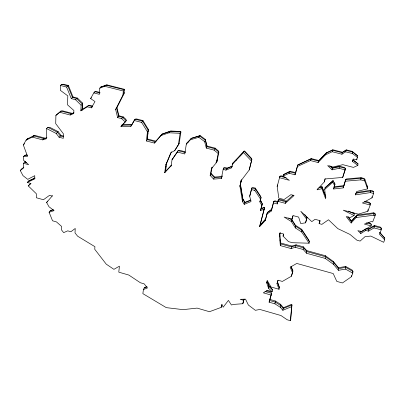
<?xml version="1.0" encoding="UTF-8"?>
<svg xmlns="http://www.w3.org/2000/svg" width="405" height="405" viewBox="0 0 405 405"><rect width="100%" height="100%" fill="white"/><g stroke="black" fill="none" stroke-linecap="round" stroke-linejoin="round"><path stroke-width="0.61" d="M63.377 136.024L60.988 135.391L58.102 131.595L49.769 127.322L47.81 127.307L46.59 128.557L46.453 138.723L42.717 139.882L32.258 137.093L26.082 140.16L23.328 144.929L27.53 156.37L23.45 156.649L23.49 160.223L28.644 164.683L23.525 163.286L23.571 167.69L20.25 170.48L22.979 175.618L27.732 179.354L34.754 175.674L34.749 178.853L27.231 182.463L30.988 183.5L28.234 185.87L36.369 193.777L36.359 197.761L43.441 199.736L49.557 195.316L52.235 196.055M73.73 113.035L72.687 113.471L62.436 110.808L60.937 111.076L55.9 115.359L55.713 123.631L63.443 133.858L63.307 138.343L59.079 137.224L56.244 133.503L46.59 128.557M82.478 103.022L82.134 110.084L82.478 103.022L77.431 98.086L73.022 96.957L68.379 85.47L63.681 84.275L61.671 84.316L60.441 85.475L60.315 90.31L67.812 95.869L67.508 104.819L73.887 110.489L73.766 113.516L70.171 115.015L59.737 112.301L55.9 115.359M171.634 165.169L164.698 172.758L165.832 164.714L170.88 152.655L174.692 150.665L179.172 143.466L180.913 131.974L180.64 131.483L170.996 131.023L162.096 134.121L154.487 143.087L146.382 140.97L147.288 139.634L148.326 129.357L142.97 120.594L136.51 118.928L135.067 119.186L130.825 126.335L120.943 126.451L125.251 121.945L121.642 118.65L117.627 117.612L115.627 109.446L122.973 94.962L123.322 91.003L124.35 89.799L124.36 89.282L106.996 84.903L100.88 86.979L99.777 88.163L99.377 94.324L93.798 92.902L90.619 98.562L94.998 101.544L91.409 107.851L87.328 106.799L80.848 110.823L81.116 105.199L82.261 103.984L76.626 98.481L72.465 97.413L67.797 85.875L61.671 84.316M360.987 231.331L360.825 233.548L365.745 230.42L368.479 231.149L373.992 227.909L381.232 229.837L379.47 234.272L384.689 239.8L383.672 242.296L370.818 236.074L365.077 236.626L360.101 241.076L356.962 240.231L350.001 234.444L337.805 228.623L328.49 219.763L321.899 224.35L319.12 223.606L319.793 220.801M384.689 239.8L384.75 238.094L379.86 232.47M280.326 242.909L291.904 246.083L296.045 244.843L303.32 246.832L306.767 250.624L325.326 255.712L333.335 261.483L338.479 267.725L345.754 266.48L345.521 269.107L352.775 273.157L351.403 276.742L342.433 282.968L336.798 281.399L333.219 273.557L296.754 263.442L290.157 267.254L292.516 272.636L291.397 276.23L282.346 281.434L278.053 280.225L277 283.778L279.025 289.266L271.041 287.003L267.325 280.675L266.692 282.903L268.561 288.314L272.19 291.666L272.606 289.965L270.55 286.988L268.667 285.242L267.092 280.675M381.232 229.837L381.308 228.157L380.173 227.028L374.377 225.489L368.904 228.719L368.479 231.149M352.583 212.326L354.228 213.891L354.056 215.526L349.991 217.606L346.224 216.604L351.16 223.008L351.469 221.145L357.033 215.025L373.84 212.807L373.704 215.222L375.136 215.602L372.706 221.91L371.289 221.535L364.384 224.092L371.172 225.904L371.284 224.233L369.33 222.897L368.12 222.573M269.548 299.356L275.415 301.031L274.954 303.851L280.402 307.339L282.852 310.281L291.605 306.651L291.959 304.914L291.377 304.393L283.384 307.719L282.852 310.281M373.992 227.909L374.377 225.489M375.136 215.602L375.233 213.951L373.84 212.807M354.056 215.526L343.288 210.175L358.324 214.159L367.856 211.263L370.2 205.016L362.409 202.971L371.998 197.837L373.633 193.458L373.739 191.854L372.605 190.861L370.489 190.315L356.294 192.496M124.097 92.218L123.996 93.747L116.655 108.201L115.627 109.446M371.998 197.837L372.074 196.759M370.2 205.016L370.317 203.391L369.208 202.353L365.118 201.285M355.605 193.792L355.494 194.856L370.317 192.598L370.489 190.315M367.856 211.263L367.983 209.623M146.737 286.467L144.2 287.965L143.421 289.555L142.869 293.645L166.288 307.638L183.095 309.643L197.088 308.104L209.461 311.713L221.155 307.4L221.839 304.489L223.185 307.182L228.415 300.399L231.432 305.005L233.523 304.413L242.818 303.73L243.709 300.323L240.2 299.315L245.526 299.163L248.366 305.026L255.383 310.316L259.868 309.445L280.954 315.525L287.16 319.758L290.512 320.725L291.605 306.651M365.745 230.42L365.877 228.744L368.601 229.473L374.093 226.233L381.308 228.157L380.877 229.24M290.512 320.725L291.959 304.914L283.227 308.544L280.786 305.613L275.359 302.13L269.522 300.464L271.608 293.362L271.036 292.106L266.45 290.8M355.494 194.856L356.699 191.459L367.548 188.857L367.674 187.267L364.844 179.309L364.181 178.483L361.012 177.663L346.538 178.934L345.576 179.648L343.101 187.915L333.674 188.983L333.841 187.94M361.012 177.663L360.804 179.871L345.369 181.207L343.101 187.915M124.36 89.282L123.996 93.747L122.973 94.962M367.548 188.857L364.708 180.878L364.844 179.309L360.956 178.306L345.576 179.648L345.369 181.207M352.775 273.157L352.942 271.416L352.056 269.998L345.754 266.48M351.403 276.742L351.515 275.577M351.16 223.008L356.162 217.515L356.324 215.875L357.033 215.025M319.474 187.191L321.874 186.639L322.218 187.135L321.924 188.695L317.166 189.778L324.283 181.906L325.215 178.954L342.701 177.425L345.217 169.892L339.081 168.318L332.095 169.827L327.665 165.635L332.996 167.007L342.817 164.673L353.474 167.402L357.848 165.392L358.015 163.863L353.13 159.828M357.848 165.392L352.497 161.458L353.342 158.973L356.729 159.833L356.84 158.826M356.729 159.833L357.716 155.935L352.299 151.394L346.265 149.87L342.584 152.255L342.159 152.726L341.931 154.214L332.186 151.733L325.367 154.928L318.112 162.537L310.458 160.572L297.371 166.495L295.032 174.808L289.18 173.284L283.039 176.119L289.383 180.301L279.501 177.714L279.941 176.21L281.065 175.785L284.032 176.56M146.382 140.97L147.45 131.878L148.357 130.557L142.585 121.125L135.067 119.186L130.825 126.335M170.996 131.023L162.096 134.121L155.363 141.74L147.288 139.634L147.481 136.525M147.623 135.331L147.906 132.941M148.043 131.746L148.326 129.357M352.497 161.458L352.684 159.945L358.015 163.863M345.521 269.107L338.428 270.312L338.479 267.725M357.544 157.444L352.431 153.535L352.618 152.037L352.299 151.394M338.428 270.312L333.548 264.394L333.781 262.683L333.335 261.483M345.217 169.892L345.43 168.364L344.412 167.473L339.537 166.222L332.292 167.797L330.505 166.106M165.412 170.125L165.584 168.915M165.837 167.103L166.01 165.893M166.263 164.081L166.435 162.876M164.698 172.758L165.523 171.34L166.657 163.311L171.457 151.85M342.701 177.425L345.43 168.364L339.314 166.794L332.353 168.308L329.705 165.802M341.931 154.214L345.642 151.809L346.265 149.87M171.097 166.106L172.029 159.737L178.144 150.65L179.369 150.26L185.252 151.799M178.372 144.833L180.109 133.316L180.913 131.974L169.938 131.448L169.098 132.779L161.231 135.452M180.458 132.698L180.64 131.483M339.081 168.318L339.537 166.222M333.548 264.394L325.23 258.41L325.326 255.712M221.743 177.532L221.317 178.509L213.653 179.101L210.154 175.446L211.461 168.607L216.412 162.638L218.184 153.52L214.134 150.123L206.322 148.098L207.031 146.706L206.975 146.023L205.214 139.315L200.136 135.579L191.211 138.399L187.105 142.762L186.33 144.129L184.761 153.971L177.344 152.032L172.029 159.737M333.674 188.983L334.986 184.179L334.201 182.741M334.743 185.738L332.794 182.265L333.037 180.67L325.012 187.869L324.729 189.429L325.64 198.84L321.924 188.695M332.095 169.827L332.292 167.797M332.186 151.733L332.829 149.779L342.584 152.255M324.283 181.906L324.476 180.873M241.34 179.876L239.942 186.305L242.499 201.644L244.24 204.333L250.999 201.594L249.703 196.248L251.839 187.996L253.049 187.53L255.287 188.123L260.577 196.192L261.048 197.605L259.863 201.887L261.822 205.482L260.536 210.529L264.136 209.172L264.617 207.613L263.807 207.466L261.255 208.433M241.253 180.473L239.942 186.305L241.415 179.982M210.154 175.446L210.833 173.993L212.134 167.169L211.461 168.607M283.48 234.485L283.07 236.105L288.502 241.633L292.466 242.716L309.091 243.197L309.41 241.542L308.23 239.198L301.644 229.265L295.427 225.251L291.423 218.897L291.732 219.956L295.756 226.339L301.988 230.359L309.41 241.542M325.367 154.928L325.655 153.444L326.572 152.715L332.829 149.779M325.23 258.41L306.641 253.302L306.767 250.624M317.368 188.745L317.166 189.778L317.758 189.626M221.317 178.509L223.17 169.376L223.808 167.928L225.139 167.543L227.316 168.115L232.384 166.07M222.203 175.826L221.955 177.041L214.316 177.638L210.833 173.993M223.56 169.143L223.808 167.928L226.557 168.652L232.121 166.409M306.641 253.302L303.163 249.49L303.32 246.832M309.091 243.197L301.639 231.989L295.387 227.954L291.347 221.555L284.123 217.055L292.04 219.186L293.088 215.597L298.637 217.085L300.697 223.575L305.567 222.826L307.005 217.637L306.57 216.66M305.567 222.826L307.005 217.637L304.813 214.66M318.112 162.537L318.421 161.043L325.655 153.444L332.449 150.26L342.159 152.726L345.855 150.326L352.618 152.037L357.716 155.935M223.17 169.376L225.929 170.105L231.508 167.857L232.814 163.139L244.058 151.111L244.666 151.045L251.389 158.259L251.859 159.474L249.227 169.938L240.96 180.863M232.465 164.774L232.814 163.139M292.516 272.636L292.881 270.945L291.109 266.48M301.639 231.989L301.988 230.359L301.644 229.265M291.397 276.23L292.881 270.945L290.998 266.652M280.159 232.47L279.445 235.118L280.336 245.607L291.074 248.559L295.24 247.313L296.045 244.843M280.402 307.339L280.786 305.613L280.574 304.337L275.415 301.031M291.074 248.559L291.904 246.083M310.458 160.572L311.258 158.578L319.084 160.582L326.572 152.715M295.387 227.954L295.756 226.339L295.427 225.251M249.227 169.938L251.859 159.474L244.058 151.111L243.476 152.538L232.202 164.582M279.025 289.266L279.42 287.56L277.349 281.531M221.986 304.555L221.155 307.4M292.04 219.186L292.947 215.799M277 283.778L277.931 280.306M291.347 221.555L291.732 219.956L288.649 218.032M274.954 303.851L269.102 302.176L269.522 300.464M269.102 302.176L271.608 293.362L264.956 291.468M259.863 201.887L261.048 197.605L255.352 188.927L255.287 188.123M280.336 245.607L280.751 243.972L279.865 233.498M260.536 210.529L262.313 203.933L260.182 199.407M268.561 288.314L268.991 286.618L268.667 285.242M271.958 209.137L267.376 212.544L265.209 220.578L259.64 226.618L264.136 209.172M259.64 226.618L264.617 207.613L261.033 208.97M266.692 282.903L267.133 281.217L268.991 286.618L272.606 289.965M295.032 174.808L297.756 165.002L311.258 158.578M297.371 166.495L297.756 165.002L310.802 159.089L318.421 161.043L319.084 160.582M242.818 303.73L244.058 299.204M265.209 220.578L267.376 212.544L271.659 209.501L273.831 201.341L274.949 200.829L278.23 201.705M285.338 203.325L285.748 201.761L286.467 201.148L279.475 199.29L278.372 199.802L277.936 201.351L285.338 203.325L294.07 195.499L290.922 194.668L284.052 199.549L278.802 198.151L277.177 186.442L279.941 176.21L286.315 177.876M266.905 214.113L271.198 211.071L273.831 201.341L277.678 202.368L277.238 203.928L273.38 202.895M277.238 203.928L278.372 199.802L285.748 201.761L293.083 195.18M289.18 173.284L289.59 171.781L290.137 171.229L295.913 172.732M279.445 235.118L280.032 233.052L283.667 234.044L283.07 236.105M283.039 176.119L283.475 174.616L290.137 171.229M271.198 211.071L271.659 209.501M243.709 300.323L244.038 299.199M277.177 186.442L277.627 184.923M324.572 180.362L325.129 178.595M261.822 205.482L262.313 203.933L260.359 200.348M319.12 223.606L320.077 220.654L315.055 219.313L311.779 221.631L300.793 211.283L306.671 219.242M334.454 185.799L333.923 187.419L343.313 186.346M260.552 199.144L254.831 190.441L255.352 188.927L251.839 187.996L249.703 196.248M244.24 204.333L245 202.333L250.735 200.004M242.499 201.644L243.051 200.116L240.514 184.812M369.892 204.525L370.317 203.391L364.348 201.827M352.552 272.438L352.942 271.416L345.713 267.376L338.646 268.586L333.781 262.683L325.493 256.719L306.965 251.632L303.502 247.83L295.604 245.663L291.448 246.908L280.751 243.972M374.792 215.095L375.233 213.951L373.805 213.577L356.324 215.875L351.343 221.358L347.935 216.938M231.508 167.857L231.918 166.89M225.929 170.105L226.557 168.652L227.316 168.115M206.975 146.023L215.075 148.124L214.134 150.123M213.653 179.101L214.65 177.061L222.092 176.479M216.412 162.638L217.075 161.205L218.847 152.108L218.503 150.994L215.075 148.124M218.184 153.52L218.847 152.108L214.812 148.726L207.031 146.706L205.214 139.315M116.873 107.365L118.923 115.789L117.627 117.612M206.322 148.098L204.606 141.578L205.32 140.201L199.518 135.938L191.211 138.399L190.446 139.76L186.33 144.129M190.446 139.76L198.779 137.3L199.518 135.938L200.136 135.579M94.34 92.735L94.917 91.712L96.506 91.56L100.01 92.451M26.73 139.953L27.343 138.9L33.509 135.832L34.982 135.457L45.314 138.206L43.932 138.611L42.717 139.882M177.344 152.032L178.144 150.65L185.536 152.584M174.692 150.665L179.172 143.466M165.832 164.714L166.657 163.311M154.487 143.087L155.363 141.74M319.408 221.981L320.107 220.963M147.45 131.878L141.649 122.416L142.97 120.594M125.251 121.945L126.244 120.665L125.97 119.374L123.272 116.908L118.923 115.789M120.943 126.451L126.244 120.665L122.644 117.379L118.645 116.346L116.655 108.201M143.421 289.555L147.46 287.945L144.19 283.859L140.398 282.761L128.841 275.061L118.792 272.16L119.404 266.181L113.916 269.34L106.231 264.141L94.74 249.277L94.927 246.691L77.654 236.216L75.016 232.905L75.229 228.46L70.895 231.736L67.731 230.84L63.661 232.652L61.464 229.853L61.575 226.41L56.447 221.894L52.539 220.791L49.101 212.23L50.21 210.823L52.179 209.967M121.642 118.65L123.272 116.908M49.101 212.23L54.083 210.64L49.015 206.778L46.615 202.5L47.744 201.108M215.936 162.582L217.075 161.205L216.933 160.031M46.615 202.5L52.549 195.59M28.234 185.87L30.805 183.333M27.231 182.463L28.436 181.121L34.865 178.028M91.409 107.851L92.148 107.031M59.079 137.224L60.988 135.391M87.328 106.799L88.447 105.573L89.819 105.31L92.259 105.943M99.777 88.163L104.652 86.29L105.745 85.106L124.35 89.799M260.126 225.033L265.68 218.999M260.582 224.785L265.675 219.252M80.848 110.823L81.987 109.593L88.447 105.573L92.517 106.621M90.619 98.562L91.368 97.757M93.798 92.902L94.917 91.712L99.919 92.983M56.244 133.503L58.102 131.595M235.912 160.4L236.748 159.509M240.079 155.945L242.995 152.827M20.25 170.48L23.854 167.174M70.171 115.015L71.336 113.78L73.897 112.711M23.525 163.286L24.761 161.98L25.743 161.813M165.523 171.34L171.477 165.144M23.45 156.649L24.7 155.353L26.674 154.826M60.441 85.475L66.587 87.04L71.28 98.607L75.462 99.681L77.431 98.086M59.737 112.301L60.937 111.076L71.336 113.78L72.687 113.471M71.28 98.607L73.022 96.957M32.258 137.093L33.509 135.832L43.932 138.611L46.924 137.705M23.328 144.929L24.589 143.659M26.082 140.16L27.343 138.9L28.725 138.475M66.587 87.04L68.379 85.47M325.012 187.869L333.047 180.716M324.729 189.429L332.794 182.265M365.386 229.058L360.971 231.873L360.131 231.037M371.172 225.904L361.554 231.614L357.873 230.627L360.825 233.548M187.105 142.762L188.163 142.18M33.402 136.242L34.982 135.457M35.032 178.109L28.436 181.121M283.475 174.616L289.59 171.781L295.422 173.299M21.485 169.158L23.065 168.465M250.968 200.288L244.787 202.799L242.843 199.255M144.2 287.965L147.081 286.811M102.784 86.523L106.996 84.903M50.21 210.823L53.521 209.765M100.88 86.979L102.308 86.635M318.659 187.95L322.218 187.135L325.919 197.26M355.666 193.261L370.433 190.998L373.739 191.854M356.162 217.515L373.704 215.222M334.044 186.761L344.285 185.586M24.7 155.353L27.606 155.155M122.052 124.77L132.06 124.649M121.94 125.16L131.792 125.039M169.098 132.779L180.109 133.316M104.652 86.29L123.322 91.003M345.642 151.809L352.431 153.535M134.106 120.467L141.649 122.416M360.804 179.871L364.708 180.878M370.317 192.598L373.633 193.458M147.202 138.915L156.021 141.218M63.261 136.743L60.249 135.948L57.429 132.238L47.81 127.307M251.308 189.505L254.831 190.441M366.206 222.882L371.284 224.233M367.289 228.283L368.904 228.719M24.761 161.98L26.462 162.44M295.24 247.313L303.163 249.49M272.19 291.666L267.563 290.355L263.301 292.82L271.193 295.068M348.583 211.081L354.228 213.891M198.779 137.3L204.606 141.578M75.462 99.681L81.116 105.199M210.949 173.183L214.65 177.061M379.551 232.581L384.75 238.094M243.476 152.538L251.313 160.922M280.574 304.337L283.384 307.719M348.148 216.832L351.469 221.145M245 202.333L242.737 198.825L240.368 184.533M333.037 180.67L334.986 184.179M366.844 185.708L367.674 187.267M277.405 282.083L279.42 287.56M321.874 186.639L324.835 194.744M290.608 317.459L290.861 318.973M243.213 300.935L243.314 302.034M279.642 234.9L279.749 236.135M280.063 239.831L280.169 241.061"/></g></svg>
